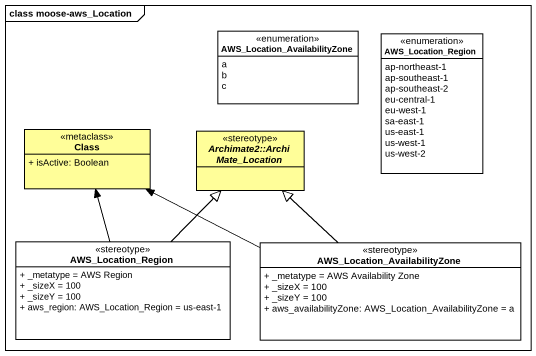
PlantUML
@startuml
mainframe class moose-aws_Location
hide circle
hide empty members
skinparam classAttributeIconSize 0
enum "AWS_Location_AvailabilityZone" as AWS_Location {
  a
  b
  c
}
enum AWS_Location_Region {
  ap-northeast-1
  ap-southeast-1
  ap-southeast-2
  eu-central-1
  eu-west-1
  sa-east-1
  us-east-1
  us-west-1
  us-west-2
}
class "Class" as Class_ <<metaclass>> #FFFE99 {
  + isActive: Boolean
}
abstract class "Archimate2::ArchiMate_Location" as Archimate2_ArchiMate <<stereotype>> #FFFE99
class "AWS_Location_Region" as AWS_Location_Region_2 <<stereotype>> {
  + _metatype = AWS Region
  + _sizeX = 100
  + _sizeY = 100
  + aws_region: AWS_Location_Region = us-east-1
}
class "AWS_Location_AvailabilityZone" as AWS_Location_2 <<stereotype>> {
  + _metatype = AWS Availability Zone
  + _sizeX = 100
  + _sizeY = 100
  + aws_availabilityZone: AWS_Location_AvailabilityZone = a
}
AWS_Location_Region_2 -up-> Class_
AWS_Location_Region_2 -up-|> Archimate2_ArchiMate
AWS_Location_2 -left-> Class_
AWS_Location_2 -up-|> Archimate2_ArchiMate
@enduml
